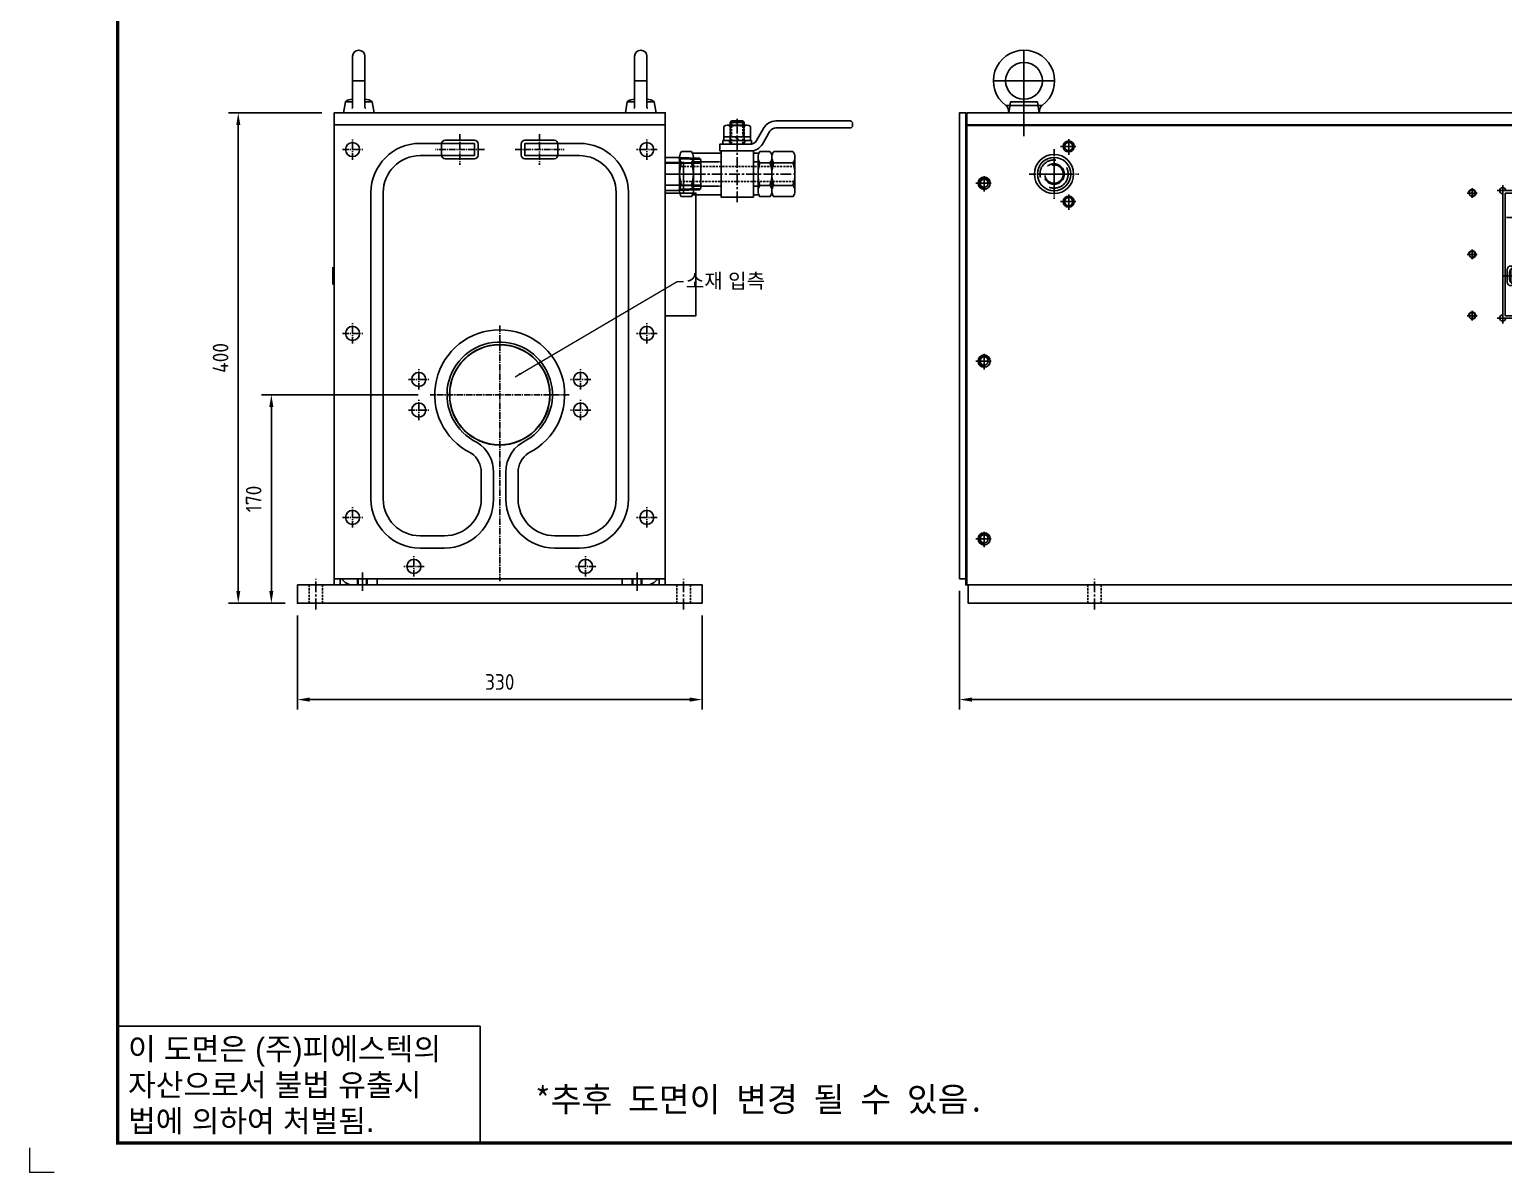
# Model space of a CAD drawing. Header units: millimetres. Extents: x 4969 to 37601, y -771 to 6478.
# Drawn here: x 31200 to 32402, y -771 to 162 of the extents above; entities that cross this region are included whole.
import ezdxf
from ezdxf.enums import TextEntityAlignment as Align

# ---------------------------------------------------------------- set-up
doc = ezdxf.new("R2010")
doc.units = ezdxf.units.MM
doc.header["$LTSCALE"] = 7
doc.header["$MEASUREMENT"] = 0
for name, pattern in [('CENTER', [2, 1.25, -0.25, 0.25, -0.25]), ('CENTER1', [13, 10, -1, 1, -1]), ('CENTER2', [1.125, 0.75, -0.125, 0.125, -0.125]), ('DASHED', [0.2067, 0.1654, -0.0413]), ('HIDDEN', [0.375, 0.25, -0.125]), ('HIDDEN2', [4.7625, 3.175, -1.5875]), ('PHANTOM', [63.5, 31.75, -6.35, 6.35, -6.35, 6.35, -6.35])]:
    doc.linetypes.add(name, pattern=pattern)
doc.layers.get('0').update_dxf_attribs({"linetype": 'CONTINUOUS'})
doc.layers.get('Defpoints').update_dxf_attribs({"linetype": 'CONTINUOUS'})
for name, color, linetype in [('BALL-VALVE-1', 1, 'CENTER'), ('BALL-VALVE-2', 2, 'HIDDEN'), ('BALL-VALVE-3', 3, 'DASHED'), ('BALL-VALVE-4', 4, 'PHANTOM'), ('BALL-VALVE-5', 7, 'CONTINUOUS'), ('BALL-VALVE-8', 8, 'CONTINUOUS'), ('CENTER', 1, 'CENTER1'), ('FORMAT-1', 7, 'CONTINUOUS'), ('THIN', 3, 'CONTINUOUS')]:
    doc.layers.add(name, color=color, linetype=linetype)
doc.layers.add('REMOTE_CONTROLBOX$0$기호(ISO)', color=5, linetype='CONTINUOUS', lineweight=5)
doc.styles.add('h1', font='')
doc.styles.add('HAN', font='')
doc.styles.add('REMOTE_CONTROLBOX$0$치수 텍스트_PSTEK_POSCO', font='isocp.shx')
doc.styles.get("Standard").update_dxf_attribs({"font": 'ISOCP'})
doc.styles.get('h1').set_extended_font_data('New Gulim')
doc.styles.get('HAN').set_extended_font_data('GulimChe')
doc.dimstyles.new('PS-4', dxfattribs={"dimscale": 4, "dimtxt": 3.2, "dimasz": 2.5, "dimexe": 2, "dimexo": 2.5, "dimgap": 2, "dimtad": 1, "dimtoh": 1, "dimrnd": 0.05, "dimzin": 12, "dimdsep": 46, "dimtxsty": 'Standard', "dimcen": 0, "dimclrt": 2, "dimazin": 3, "dimtfac": 1, "dimtofl": 0, "dimtmove": 0, "dimatfit": 3, "dimfxl": 0, "dimtolj": 1, "dimtzin": 0, "dimarcsym": 0})
doc.dimstyles.new('REMOTE_CONTROLBOX$0$치수_PSTEK_POSCO$7', dxfattribs={"dimscale": 2, "dimtxt": 6, "dimasz": 2.5, "dimexe": 2, "dimexo": 2.5, "dimgap": 1, "dimtad": 1, "dimrnd": 1e-08, "dimdsep": 46, "dimtxsty": 'REMOTE_CONTROLBOX$0$치수 텍스트_PSTEK_POSCO', "dimcen": 0.09, "dimdle": 10, "dimclrd": 7, "dimclre": 7, "dimclrt": 2, "dimadec": 1, "dimazin": 2, "dimtfac": 1, "dimtmove": 0, "dimatfit": 3, "dimfxl": 0, "dimtolj": 1, "dimlwd": -1, "dimlwe": -1, "dimarcsym": 0})

# ---------------------------------------------------------------- blocks, each defined once
blk = doc.blocks.new('t2')
for p, q in [((0, 23.82), (73.88, 23.82)), ((0, 23.82), (0, 0)), ((73.88, 23.82), (73.88, 0)), ((0, 0), (73.88, 0))]:
    blk.add_line(p, q)
at = {"color": 1, "style": 'h1'}
for s, p in [('이 도면은 (주)피에스텍의', (2.1, 16.94)), ('자산으로서 불법 유출시', (2.1, 9.61)), ('법에 의하여 처벌됨.', (2.1, 2.28))]:
    blk.add_text(s, height=4.5, dxfattribs=at).set_placement(p)
blk = doc.blocks.new('format-2')
at = {"color": 3, "lineweight": 9}
for p in [(0, 5), (5, 0)]:
    blk.add_line(p, (0, 0), dxfattribs=at)
at = {"layer": 'FORMAT-1', "color": 7, "const_width": 0.7}
blk.add_lwpolyline([(18, 6), (18, 416), (603, 416), (603, 6)], close=True, dxfattribs=at)
blk.add_blockref('t2', (18, 6))
at = {"style": 'HAN'}
for tag, height, p in [('MODEL-NAME', 3, (574.6, 32.53)), ('SCALE', 2.7, (509.31, 27.29)), ('PART-NAME', 3, (574.6, 27.29)), ('DRA-BY', 3, (449.22, 20.44)), ('CH-BY', 3, (465.71, 20.44)), ('APP-BY', 3, (482.2, 20.44)), ('PART-NO', 3, (574.6, 22.01)), ('관련업체명', 3, (524.09, 10.29)), ('DRA-DATE', 2.5, (449.22, 8.48)), ('CH-DATE', 2.5, (465.71, 8.48)), ('APP-DATE', 2.5, (482.2, 8.48))]:
    blk.add_attdef(tag, text='', height=height, dxfattribs=at).set_placement(p, align=Align.MIDDLE_CENTER)
blk = doc.blocks.new('A$C406E7843')
at = {"layer": 'BALL-VALVE-1'}
for p, q in [((-55.7, 90.9), (-55.7, 158.8)), ((-104.4, 113.8), (-7.3, 113.8))]:
    blk.add_line(p, q, dxfattribs=at)
at = {"layer": 'BALL-VALVE-2'}
for p, q in [((-61.4, 153.6), (-61.4, 138.3)), ((-60.3, 138.3), (-60.3, 153.6)), ((-51.2, 138.3), (-51.2, 153.6)), ((-50.1, 138.3), (-50.1, 153.6)), ((-62, 141.3), (-62, 138.3)), ((-61.5, 144.1), (-61.5, 141.3)), ((-50, 144.1), (-50, 141.3)), ((-49.5, 141.3), (-49.5, 138.3)), ((-102.1, 120), (-9.4, 120)), ((-102.8, 107.7), (-8.7, 107.7))]:
    blk.add_line(p, q, dxfattribs=at)
at = {"layer": 'BALL-VALVE-3'}
for p, q in [((-91.5, 123.7), (-68.9, 123.7)), ((-42.6, 123.7), (-38.8, 123.7)), ((-91.5, 104), (-68.9, 104)), ((-42.6, 104), (-38.8, 104))]:
    blk.add_line(p, q, dxfattribs=at)
at = {"layer": 'BALL-VALVE-4'}
for p, q in [((-92.2, 130.8), (-68.9, 130.8)), ((-42.6, 130.8), (-38.1, 130.8)), ((-92.2, 96.9), (-68.9, 96.9)), ((-42.6, 96.9), (-38.1, 96.9))]:
    blk.add_line(p, q, dxfattribs=at)
at = {"layer": 'BALL-VALVE-5'}
for p, q in [((-61.4, 156), (-60.3, 157.1)), ((-60.3, 157.1), (-51.2, 157.1)), ((-51.2, 157.1), (-50.1, 156)), ((-66.6, 152.6), (-66.6, 144.1)), ((-47.6, 153.6), (-63.9, 153.6)), ((-61.4, 153.6), (-61.4, 156)), ((-61.4, 156), (-50.1, 156)), ((-61.2, 152.6), (-61.2, 144.1)), ((-50.3, 152.6), (-50.3, 144.1)), ((-50.1, 156), (-50.1, 153.6)), ((-44.9, 152.6), (-44.9, 144.1)), ((-93.1, 132.3), (-101.2, 132.3)), ((-67.5, 141.3), (-44, 141.3)), ((-67.5, 138.3), (-67.5, 141.3)), ((-44, 138.3), (-67.5, 138.3)), ((-66.6, 144.1), (-44.9, 144.1)), ((-66.6, 141.3), (-66.6, 144.1)), ((-44.9, 144.1), (-66.6, 144.1)), ((-44.9, 141.3), (-66.6, 141.3)), ((-57.6, 144.1), (-54.8, 141.3)), ((-56.7, 144.1), (-53.9, 141.3)), ((-44.9, 144.1), (-44.9, 141.3)), ((-44, 141.3), (-44, 138.3)), ((-29.1, 132.3), (-37.2, 132.3)), ((-25.9, 132.3), (-10.3, 132.3)), ((-102.8, 127.7), (-102.8, 100)), ((-93.1, 123.1), (-101.2, 123.1)), ((-91.5, 127.7), (-91.5, 100)), ((-38.8, 127.7), (-38.8, 100)), ((-29.1, 123.1), (-37.2, 123.1)), ((-27.5, 127.7), (-27.5, 100)), ((-27.5, 127.7), (-27.5, 100)), ((-25.9, 123.1), (-10.3, 123.1)), ((-8.7, 127.7), (-8.7, 100)), ((-93.1, 104.6), (-101.2, 104.6)), ((-29.1, 104.6), (-37.2, 104.6)), ((-25.9, 104.6), (-10.3, 104.6)), ((-93.1, 95.4), (-101.2, 95.4)), ((-29.1, 95.4), (-37.2, 95.4)), ((-25.9, 95.4), (-10.3, 95.4))]:
    blk.add_line(p, q, dxfattribs=at)
blk.add_lwpolyline([(38.4, 155.2, 0.414214), (36.5, 157.1), (-24.2, 157.1, 0.267949), (-34, 151.5), (-40, 141.1, -0.267949), (-44.9, 138.3), (-69.9, 138.3), (-69.9, 132.7), (-44.9, 132.7, 0.267949), (-35.1, 138.3), (-29.1, 148.7, -0.267949), (-24.2, 151.5), (36.5, 151.5, 0.414214), (38.4, 153.4)], format="xyb", close=True, dxfattribs=at)
blk.add_lwpolyline([(-42.6, 132.7), (-68.9, 132.7), (-68.9, 95), (-42.6, 95)], close=True, dxfattribs=at)
for centre, radius, start, end in [((-63.9, 149.3), 4.29, 50.7121, 129.2879), ((-55.5, 136.6), 16.9, 90.7393, 109.4855), ((-56, 136.6), 16.9, 70.5145, 89.2607), ((-47.6, 149.3), 4.29, 50.7121, 129.2879), ((-95.4, 127.7), 7.4, 141.4251, 218.5749), ((-98.9, 127.7), 7.4, 321.4251, 38.5749), ((-31.4, 127.7), 7.4, 141.4251, 218.5749), ((-34.9, 127.7), 7.4, 321.4251, 38.5749), ((-20.1, 127.7), 7.4, 141.4251, 218.5749), ((-16.1, 127.7), 7.4, 321.4251, 38.5749), ((-75.6, 113.8), 27.2, 160.1638, 199.8362), ((-118.7, 113.8), 27.2, 340.1638, 19.8362), ((-11.6, 113.8), 27.2, 160.1638, 199.8362), ((-54.7, 113.8), 27.2, 340.1638, 19.8362), ((-0.3, 113.8), 27.2, 160.1638, 199.8362), ((-35.9, 113.8), 27.2, 340.1638, 19.8362), ((-95.4, 100), 7.4, 141.4251, 218.5749), ((-98.9, 100), 7.4, 321.4251, 38.5749), ((-31.4, 100), 7.4, 141.4251, 218.5749), ((-34.9, 100), 7.4, 321.4251, 38.5749), ((-20.1, 100), 7.4, 141.4251, 218.5749), ((-16.1, 100), 7.4, 321.4251, 38.5749)]:
    blk.add_arc(centre, radius, start, end, dxfattribs=at)
at = {"layer": 'BALL-VALVE-8'}
for p, q in [((-60.3, 157.1), (-60.3, 153.6)), ((-51.2, 157.1), (-51.2, 153.6))]:
    blk.add_line(p, q, dxfattribs=at)
blk = doc.blocks.new('A$C60CA7C84')
for p, q in [((-27.8006, 12.96015), (-29, 11.76065)), ((-11, 13.48515), (-27.8006, 12.96015)), ((-11.6833, 12.30185), (-11.6833, 13.46385)), ((-11, 13.48515), (0, 13.48515)), ((0, -13.48515), (0, 13.48515)), ((-29, 11.76065), (-29, -11.76065)), ((0, 8.99995), (-29, 8.99995)), ((0, -9.00005), (-29, -9.00005)), ((-29, -11.76065), (-27.8006, -12.96015)), ((-27.8006, -12.96015), (-11, -13.48515)), ((-11.6833, -12.30185), (-11.6833, -13.46385)), ((-11, -13.48515), (0, -13.48515))]:
    blk.add_line(p, q)
at = {"layer": 'CENTER'}
blk.add_line((0, -0.00005), (-29, -0.00005), dxfattribs=at)
at = {"layer": 'THIN'}
for p, q in [((-29, 11.76065), (-11.6833, 12.30185)), ((-11.6833, 12.30185), (-11, 13.48515)), ((-29, -11.76065), (-11.6833, -12.30185)), ((-11.6833, -12.30185), (-11, -13.48515))]:
    blk.add_line(p, q, dxfattribs=at)
blk = doc.blocks.new('*D342')
at = {"color": 0, "lineweight": -2}
for p, q in [((31418.1, -316.3), (31418.1, -392.9)), ((31748.1, -316.3), (31748.1, -392.9)), ((31738.1, -384.9), (31428.1, -384.9))]:
    blk.add_line(p, q, dxfattribs=at)
at = {"color": 0}
for points in [[(31428.1, -383.2), (31428.1, -386.6), (31418.1, -384.9)], [(31738.1, -383.2), (31738.1, -386.6), (31748.1, -384.9)]]:
    blk.add_solid(points, dxfattribs=at)
at = {"layer": 'Defpoints', "color": 0}
for p in [(31418.1, -306.3), (31748.1, -306.3), (31418.1, -384.9)]:
    blk.add_point(p, dxfattribs=at)
at = {"color": 2, "insert": (31583.1, -370.5), "char_height": 12.8, "attachment_point": 5}
blk.add_mtext('\\A1;330', dxfattribs=at)
blk = doc.blocks.new('*D343')
at = {"color": 0, "lineweight": -2}
for p, q in [((31438.1, 93.7), (31361.8, 93.7)), ((31369.8, -296.3), (31369.8, 83.7)), ((31408.1, -306.3), (31361.8, -306.3))]:
    blk.add_line(p, q, dxfattribs=at)
at = {"color": 0}
for points in [[(31368.2, 83.7), (31371.5, 83.7), (31369.8, 93.7)], [(31368.2, -296.3), (31371.5, -296.3), (31369.8, -306.3)]]:
    blk.add_solid(points, dxfattribs=at)
at = {"layer": 'Defpoints', "color": 0}
for p in [(31369.8, 93.7), (31448.1, 93.7), (31418.1, -306.3)]:
    blk.add_point(p, dxfattribs=at)
at = {"color": 2, "insert": (31355.4, -106.3), "char_height": 12.8, "attachment_point": 5, "rotation": 90}
blk.add_mtext('\\A1;400', dxfattribs=at)
blk = doc.blocks.new('*D344')
at = {"color": 0, "lineweight": -2}
for p, q in [((31958.2, -296.3), (31958.2, -392.9)), ((32958.2, -296.3), (32958.2, -392.9)), ((31968.2, -384.9), (32948.2, -384.9))]:
    blk.add_line(p, q, dxfattribs=at)
at = {"color": 0}
for points in [[(31968.2, -383.2), (31968.2, -386.6), (31958.2, -384.9)], [(32948.2, -383.2), (32948.2, -386.6), (32958.2, -384.9)]]:
    blk.add_solid(points, dxfattribs=at)
at = {"layer": 'Defpoints', "color": 0}
for p in [(31958.2, -286.3), (32958.2, -286.3), (32958.2, -384.9)]:
    blk.add_point(p, dxfattribs=at)
at = {"color": 2, "insert": (32458.2, -370.5), "char_height": 12.8, "attachment_point": 5}
blk.add_mtext('\\A1;1000', dxfattribs=at)
blk = doc.blocks.new('*D326')
at = {"color": 0, "lineweight": -2}
for p, q in [((31516.5, -136.3), (31388.8, -136.3)), ((31396.8, -296.3), (31396.8, -146.3)), ((31408.1, -306.3), (31388.8, -306.3))]:
    blk.add_line(p, q, dxfattribs=at)
at = {"color": 0}
for points in [[(31395.1, -146.3), (31398.5, -146.3), (31396.8, -136.3)], [(31395.1, -296.3), (31398.5, -296.3), (31396.8, -306.3)]]:
    blk.add_solid(points, dxfattribs=at)
at = {"layer": 'Defpoints', "color": 0}
for p in [(31396.8, -136.3), (31526.5, -136.3), (31418.1, -306.3)]:
    blk.add_point(p, dxfattribs=at)
at = {"color": 2, "insert": (31382.4, -221.3), "char_height": 12.8, "attachment_point": 5, "rotation": 90}
blk.add_mtext('\\A1;170', dxfattribs=at)
blk = doc.blocks.new('A$C51A44828')
at = {"color": 1, "linetype": 'CENTER'}
for p, q in [((-25, 350.2), (-25, 363.8)), ((25, 350.2), (25, 363.8)), ((-31.8, 357), (-18.2, 357)), ((18.2, 357), (31.8, 357)), ((-486.8, 327.5), (-473.2, 327.5)), ((-480, 320.7), (-480, 334.3)), ((486.8, 327.5), (473.2, 327.5)), ((480, 320.7), (480, 334.3)), ((-486.8, 182.5), (-473.2, 182.5)), ((-480, 175.7), (-480, 189.3)), ((486.8, 182.5), (473.2, 182.5)), ((480, 175.7), (480, 189.3)), ((-486.8, 37.5), (-473.2, 37.5)), ((-480, 30.7), (-480, 44.3)), ((486.8, 37.5), (473.2, 37.5)), ((480, 30.7), (480, 44.3)), ((-25, 11.2), (-25, 24.8)), ((25, 11.2), (25, 24.8)), ((-31.8, 18), (-18.2, 18)), ((18.2, 18), (31.8, 18))]:
    blk.add_line(p, q, dxfattribs=at)
at = {"color": 1}
for p, q in [((-57, 317), (-57, 326)), ((57, 317), (57, 326)), ((-52.5, 321.5), (-61.5, 321.5)), ((52.5, 321.5), (61.5, 321.5)), ((-52.5, 217.5), (-61.5, 217.5)), ((-57, 222), (-57, 213)), ((52.5, 217.5), (61.5, 217.5)), ((57, 222), (57, 213))]:
    blk.add_line(p, q, dxfattribs=at)
at = {"color": 6}
blk.add_lwpolyline([(-494, 374.5), (494, 374.5), (494, 0), (-494, 0)], close=True, dxfattribs=at)
for points in [[(-57, 220), (-57, 319)], [(-54.5, 321.5), (54.5, 321.5)], [(57, 319), (57, 220)], [(54.5, 217.5), (-54.5, 217.5)]]:
    blk.add_lwpolyline(points, dxfattribs=at)
for centre in [(-25, 357), (25, 357), (-480, 327.5), (480, 327.5), (-480, 182.5), (480, 182.5), (-480, 37.5), (480, 37.5), (-25, 18), (25, 18)]:
    blk.add_circle(centre, 5, dxfattribs=at)
for centre in [(-25, 334.5), (25, 334.5), (-82, 319.5), (82, 319.5), (-82, 269.5), (82, 269.5), (-82, 219.5), (82, 219.5)]:
    blk.add_circle(centre, 2.46)
for centre, start, end in [((-57, 321.5), 0, 270), ((57, 321.5), 270, 180), ((-57, 217.5), 90, 0), ((57, 217.5), 180, 90)]:
    blk.add_arc(centre, 2.5, start, end, dxfattribs=at)
at = {"layer": 'CENTER'}
for p, q in [((-25, 338.5), (-25, 330.5)), ((25, 338.5), (25, 330.5)), ((-29, 334.5), (-21, 334.5)), ((21, 334.5), (29, 334.5)), ((-86, 319.5), (-78, 319.5)), ((-82, 323.5), (-82, 315.5)), ((86, 319.5), (78, 319.5)), ((82, 323.5), (82, 315.5)), ((-86, 269.5), (-78, 269.5)), ((-82, 273.5), (-82, 265.5)), ((86, 269.5), (78, 269.5)), ((82, 273.5), (82, 265.5)), ((-86, 219.5), (-78, 219.5)), ((-82, 223.5), (-82, 215.5)), ((86, 219.5), (78, 219.5)), ((82, 223.5), (82, 215.5))]:
    blk.add_line(p, q, dxfattribs=at)
at = {"layer": 'THIN'}
for centre, start, end in [((-25, 334.5), 255, 165), ((25, 334.5), 255, 165), ((-82, 319.5), 255, 165), ((82, 319.5), 15, 285), ((-82, 269.5), 255, 165), ((82, 269.5), 15, 285), ((-82, 219.5), 255, 165), ((82, 219.5), 15, 285)]:
    blk.add_arc(centre, 3, start, end, dxfattribs=at)
blk = doc.blocks.new('A$C52045F05')
at = {"linetype": 'HIDDEN'}
h = blk.add_hatch(dxfattribs=at)
h.set_pattern_fill('ANSI31', color=2, scale=0.09)
h.set_pattern_definition([(45, (-645.3206, 535.42103), (-0.20205576, 0.20205576), [])])
h.paths.add_polyline_path([(-53, -27.1), (-31.5, -27.1), (-31.5, -30.1), (-53, -30.1)])
at = {"color": 2, "linetype": 'HIDDEN'}
for p, q in [((-51.3, 56.9), (-42.3, 62.1)), ((-33.3, 56.9), (-42.3, 62.1)), ((-51.3, -27.1), (-51.3, 56.9)), ((-33.3, 56.9), (-51.3, 56.9)), ((-33.3, 56.9), (-33.3, -27.1)), ((-13.8, 59.9), (-19.8, 59.9)), ((-14.3, 57.9), (-19.2, 57.9)), ((-53.3, -30.1), (-53.3, -27.1)), ((-53.3, -27.1), (-31.3, -27.1)), ((-31.3, -27.1), (-31.3, -30.1))]:
    blk.add_line(p, q, dxfattribs=at)
at = {"color": 1, "linetype": 'CENTER2'}
for p, q in [((-42.3, 64), (-42.3, -34.9)), ((-53.4, 49.9), (-31.1, 49.9))]:
    blk.add_line(p, q, dxfattribs=at)
at = {"linetype": 'CENTER2'}
for p, q in [((-51.3, -8.6), (-51.3, 13.4)), ((-33.3, -8.6), (-33.3, 13.4)), ((-22.3, 2.4), (-62.3, 2.4))]:
    blk.add_line(p, q, dxfattribs=at)
at = {"color": 1}
blk.add_lwpolyline([(-60.8, 69.9), (-10.8, 69.9), (-10.8, -30.1), (-60.8, -30.1)], close=True, dxfattribs=at)
at = {"color": 2, "linetype": 'HIDDEN'}
for points in [[(-19.2, 58.9), (-19.8, 59.9), (-19.8, 69.9)], [(-13.8, 69.9), (-14.3, 69.3), (-19.2, 69.3), (-19.8, 69.9)], [(-14.3, 69.3), (-14.3, 57.9), (-16.8, 56.5), (-19.2, 57.9), (-19.2, 69.3)], [(-13.8, 69.9), (-13.8, 59.9), (-14.3, 58.9)], [(-53, -30.1), (-53, -27.1), (-31.5, -27.1), (-31.5, -30.1)]]:
    blk.add_lwpolyline(points, dxfattribs=at)
at = {"color": 1}
for points in [[(-56.3, 10.4), (-46.3, 10.4, -0.414214), (-43.3, 7.4), (-43.3, -2.6, -0.414214), (-46.3, -5.6), (-56.3, -5.6, -0.414214), (-59.3, -2.6), (-59.3, 7.4, -0.414214)], [(-54.3, 8.4), (-48.3, 8.4, -0.414214), (-45.3, 5.4), (-45.3, -0.6, -0.414214), (-48.3, -3.6), (-54.3, -3.6, -0.414214), (-57.3, -0.6), (-57.3, 5.4, -0.414214)], [(-28.3, 10.4), (-38.3, 10.4, 0.414214), (-41.3, 7.4), (-41.3, -2.6, 0.414214), (-38.3, -5.6), (-28.3, -5.6, 0.414214), (-25.3, -2.6), (-25.3, 7.4, 0.414214)], [(-30.3, 8.4), (-36.3, 8.4, 0.414214), (-39.3, 5.4), (-39.3, -0.6, 0.414214), (-36.3, -3.6), (-30.3, -3.6, 0.414214), (-27.3, -0.6), (-27.3, 5.4, 0.414214)]]:
    blk.add_lwpolyline(points, format="xyb", close=True, dxfattribs=at)
for radius in [9, 7]:
    blk.add_circle((-42.3, 49.9), radius, dxfattribs=at)
for centre, radius in [((-24.8, 54.9), 4.19), ((-24.8, 19.9), 4.19), ((-17.8, 11.9), 2.46), ((-24.8, -15.1), 4.19), ((-17.8, -23.1), 2.46)]:
    blk.add_circle(centre, radius)
at = {"layer": 'CENTER'}
for p, q in [((-16.8, 72.9), (-16.8, 53.5)), ((-24.8, 63), (-24.8, 46.8)), ((-32.8, 54.9), (-16.7, 54.9)), ((-24.8, 28), (-24.8, 11.8)), ((-32.8, 19.9), (-16.7, 19.9)), ((-17.8, 16.5), (-17.8, 7.3)), ((-22.3, 11.9), (-13.2, 11.9)), ((-24.8, -7), (-24.8, -23.2)), ((-32.8, -15.1), (-16.7, -15.1)), ((-22.3, -23.1), (-13.2, -23.1)), ((-17.8, -18.5), (-17.8, -27.7))]:
    blk.add_line(p, q, dxfattribs=at)
at = {"layer": 'THIN'}
for centre, radius in [((-24.8, 54.9), 5), ((-24.8, 19.9), 5), ((-17.8, 11.9), 3), ((-24.8, -15.1), 5), ((-17.8, -23.1), 3)]:
    blk.add_arc(centre, radius, 255, 165, dxfattribs=at)
blk = doc.blocks.new('A$C499A4E3C')
at = {"color": 1}
for p, q in [((-29.2, 37), (-17.3, 37)), ((-29.2, 15), (-17.3, 15))]:
    blk.add_line(p, q, dxfattribs=at)
for radius in [12.5, 7]:
    blk.add_circle((-23.2, 26), radius, dxfattribs=at)
at = {"color": 2, "linetype": 'HIDDEN'}
blk.add_circle((-23.2, 26), 8.5, dxfattribs=at)
blk.add_circle((-23.2, 26), 7.61)
at = {"layer": 'CENTER'}
for p, q in [((-23.2, 43.5), (-23.2, 8.5)), ((-40.7, 26), (-5.8, 26))]:
    blk.add_line(p, q, dxfattribs=at)
at = {"layer": 'THIN'}
blk.add_arc((-23.2, 26), 8.33, 255, 165, dxfattribs=at)
blk = doc.blocks.new('A$C6FE2541F')
for name, p in [('A$C52045F05', (-22.1, -9.2)), ('A$C499A4E3C', (-41.1, 14.7))]:
    blk.add_blockref(name, p)
blk = doc.blocks.new('A$C49F24945')
at = {"color": 1, "linetype": 'CENTER2'}
for p, q in [((-398, 337.2), (-398, 296.8)), ((448, 337.2), (448, 296.8)), ((-418.2, 317), (-377.8, 317)), ((468.2, 317), (427.8, 317))]:
    blk.add_line(p, q, dxfattribs=at)
at = {"color": 1, "linetype": 'CENTER'}
for p, q in [((-392.8, 339.5), (-379.2, 339.5)), ((-386, 332.7), (-386, 346.3)), ((442.8, 339.5), (429.2, 339.5)), ((436, 332.7), (436, 346.3)), ((-386, 287.7), (-386, 301.3)), ((436, 287.7), (436, 301.3)), ((-392.8, 294.5), (-379.2, 294.5)), ((442.8, 294.5), (429.2, 294.5))]:
    blk.add_line(p, q, dxfattribs=at)
at = {"color": 2}
blk.add_line((2.5, 241), (2.5, 227), dxfattribs=at)
at = {"color": 1}
blk.add_line((47.5, 241), (47.5, 227), dxfattribs=at)
blk.add_line((47.5, 241), (47.5, 227), dxfattribs=at)
at = {"color": 2}
for points in [[(-22.5, 227), (-14.5, 227, 0.414214), (-11.5, 230), (-11.5, 238, 0.414214), (-14.5, 241), (-22.5, 241, 0.414214), (-25.5, 238), (-25.5, 230, 0.414214)], [(-8.5, 227), (-0.5, 227, 0.414214), (2.5, 230), (2.5, 238, 0.414214), (-0.5, 241), (-8.5, 241, 0.414214), (-11.5, 238), (-11.5, 230, 0.414214)], [(-8.5, 229), (-0.5, 229, 0.414214), (0.5, 230), (0.5, 238, 0.414214), (-0.5, 239), (-8.5, 239, 0.414214), (-9.5, 238), (-9.5, 230, 0.414214)]]:
    blk.add_lwpolyline(points, format="xyb", close=True, dxfattribs=at)
at = {"color": 2, "linetype": 'HIDDEN', "ltscale": 0.5}
for points in [[(58.5, 227), (50.5, 227, -0.414214), (47.5, 230), (47.5, 238, -0.414214), (50.5, 241), (58.5, 241, -0.414214), (61.5, 238), (61.5, 230, -0.414214)], [(72.5, 227), (64.5, 227, -0.414214), (61.5, 230), (61.5, 238, -0.414214), (64.5, 241), (72.5, 241, -0.414214), (75.5, 238), (75.5, 230, -0.414214)], [(58.5, 229), (50.5, 229, -0.414214), (49.5, 230), (49.5, 238, -0.414214), (50.5, 239), (58.5, 239, -0.414214), (59.5, 238), (59.5, 230, -0.414214)], [(72.5, 229), (64.5, 229, -0.414214), (63.5, 230), (63.5, 238, -0.414214), (64.5, 239), (72.5, 239, -0.414214), (73.5, 238), (73.5, 230, -0.414214)]]:
    blk.add_lwpolyline(points, format="xyb", close=True, dxfattribs=at)
at = {"color": 6}
for centre, radius in [((-386, 339.5), 4.5), ((436, 339.5), 4.5), ((-398, 317), 16), ((448, 317), 16), ((-386, 294.5), 4.5), ((436, 294.5), 4.5)]:
    blk.add_circle(centre, radius, dxfattribs=at)
for name, p in [('A$C51A44828', (25, -18)), ('A$C6FE2541F', (52.9, 240.8))]:
    blk.add_blockref(name, p)
at = {"xscale": -1}
blk.add_blockref('A$C6FE2541F', (-2.9, 240.8), dxfattribs=at)
blk = doc.blocks.new('A$C16B00ACE')
at = {"color": 1, "linetype": 'CENTER2'}
for p, q in [((-120, 191.7), (-120, 208.3)), ((-32.5, 212.5), (-32.5, 187.5)), ((32.5, 212.5), (32.5, 187.5)), ((120, 191.7), (120, 208.3)), ((-128.3, 200), (-111.7, 200)), ((-12.5, 200), (-52.5, 200)), ((12.5, 200), (52.5, 200)), ((128.3, 200), (111.7, 200)), ((-128.3, 50), (-111.7, 50)), ((-120, 41.7), (-120, 58.3)), ((0, 56.6), (0, -152.1)), ((128.3, 50), (111.7, 50)), ((120, 41.7), (120, 58.3)), ((-74.3, 12.5), (-57.7, 12.5)), ((-66, 4.2), (-66, 20.8)), ((74.3, 12.5), (57.7, 12.5)), ((66, 4.2), (66, 20.8)), ((56.6, 0), (-56.6, 0)), ((-66, -20.8), (-66, -4.2)), ((66, -20.8), (66, -4.2)), ((-74.3, -12.5), (-57.7, -12.5)), ((74.3, -12.5), (57.7, -12.5)), ((-120, -108.3), (-120, -91.7)), ((-120, -108.3), (-120, -91.7)), ((120, -108.3), (120, -91.7)), ((120, -108.3), (120, -91.7)), ((-128.3, -100), (-111.7, -100)), ((-128.3, -100), (-111.7, -100)), ((128.3, -100), (111.7, -100)), ((128.3, -100), (111.7, -100)), ((-70, -148.3), (-70, -131.7)), ((70, -148.3), (70, -131.7)), ((-61.7, -140), (-78.3, -140)), ((78.3, -140), (61.7, -140))]:
    blk.add_line(p, q, dxfattribs=at)
for p, q in [((-20.5, 205), (-65, 205)), ((-20.5, 195), (-20.5, 205)), ((65, 205), (20.5, 205)), ((20.5, 205), (20.5, 195)), ((-65, 195), (-20.5, 195)), ((20.5, 195), (65, 195)), ((-105, 165), (-105, -85)), ((-95, -85), (-95, 165)), ((95, 165), (95, -85)), ((105, -85), (105, 165)), ((-15, -63.3), (-15, -85)), ((-5, -85), (-5, -63.3)), ((5, -63.3), (5, -85)), ((15, -85), (15, -63.3)), ((-45, -115), (-65, -115)), ((65, -115), (45, -115)), ((-65, -125), (-45, -125)), ((45, -125), (65, -125))]:
    blk.add_line(p, q)
at = {"color": 6}
blk.add_lwpolyline([(135, 230), (-135, 230), (-135, -150), (135, -150)], close=True, dxfattribs=at)
for points in [[(-20.5, 207.5), (-44.5, 207.5, 0.414214), (-47.5, 204.5), (-47.5, 195.5, 0.414214), (-44.5, 192.5), (-20.5, 192.5, 0.414214), (-17.5, 195.5), (-17.5, 204.5, 0.414214)], [(20.5, 207.5), (44.5, 207.5, -0.414214), (47.5, 204.5), (47.5, 195.5, -0.414214), (44.5, 192.5), (20.5, 192.5, -0.414214), (17.5, 195.5), (17.5, 204.5, -0.414214)]]:
    blk.add_lwpolyline(points, format="xyb", close=True, dxfattribs=at)
for centre, radius in [((-120, 200), 5.75), ((120, 200), 5.75), ((-120, 50), 5.75), ((120, 50), 5.75), ((0, 0), 40.8), ((-66, 12.5), 5.75), ((66, 12.5), 5.75), ((-66, -12.5), 5.75), ((66, -12.5), 5.75), ((-120, -100), 5.75), ((120, -100), 5.75), ((-70, -140), 5.75), ((70, -140), 5.75)]:
    blk.add_circle(centre, radius, dxfattribs=at)
for centre, radius, start, end in [((-65, 165), 40, 90, 180), ((65, 165), 40, 0, 90), ((-65, 165), 30, 90, 180), ((65, 165), 30, 0, 90), ((0, 0), 53, 296.1187, 243.8813), ((0, 0), 43, 301.1454, 244.6705), ((-34, -63.3), 19, 0, 55.8434), ((-34, -63.3), 29, 0, 57.4486), ((34, -63.3), 29, 113.9234, 180), ((34, -63.3), 19, 124.1566, 180), ((-65, -85), 40, 180, 270), ((-65, -85), 30, 180, 270), ((-45, -85), 40, 270, 0), ((-45, -85), 30, 270, 0), ((45, -85), 40, 180, 270), ((45, -85), 30, 180, 270), ((65, -85), 40, 270, 0), ((65, -85), 30, 270, 0)]:
    blk.add_arc(centre, radius, start, end)

msp = doc.modelspace()

# ---------------------------------------------------------------- linework, layer by layer
for p, q in [((32021.61, 102.659, -0.01), (31999.79, 102.659, -0.01)), ((31448.068, -286.341, -0.01), (31448.068, -291.341, -0.01)), ((31453.068, -291.341, -0.01), (31453.068, -286.341, -0.01)), ((31713.068, -286.341, -0.01), (31713.068, -291.341, -0.01)), ((31718.068, -291.341, -0.01), (31718.068, -286.341, -0.01)), ((31448.068, -291.341, -0.01), (31453.068, -291.341, -0.01)), ((31713.068, -291.341, -0.01), (31718.068, -291.341, -0.01))]:
    msp.add_line(p, q)
at = {"color": 1}
msp.add_line((31447.068, -32.341, -0.01), (31447.068, -46.341, -0.01), dxfattribs=at)
at = {"color": 1, "linetype": 'CENTER'}
for p, q in [((31433.068, -311.341, -0.01), (31433.068, -286.341, -0.01)), ((31733.068, -311.341, -0.01), (31733.068, -286.341, -0.01)), ((32068.2, -311.341, -0.01), (32068.2, -286.341, -0.01))]:
    msp.add_line(p, q, dxfattribs=at)
at = {"color": 2, "linetype": 'HIDDEN2'}
for p, q in [((31467.068, -286.341, -0.01), (31467.068, -291.341, -0.01)), ((31467.745, -286.341, -0.01), (31467.745, -291.341, -0.01)), ((31474.392, -286.341, -0.01), (31474.392, -291.341, -0.01)), ((31475.068, -286.341, -0.01), (31475.068, -291.341, -0.01)), ((31691.068, -286.341, -0.01), (31691.068, -291.341, -0.01)), ((31691.745, -286.341, -0.01), (31691.745, -291.341, -0.01)), ((31698.392, -286.341, -0.01), (31698.392, -291.341, -0.01)), ((31699.068, -286.341, -0.01), (31699.068, -291.341, -0.01))]:
    msp.add_line(p, q, dxfattribs=at)
at = {"color": 2, "linetype": 'HIDDEN'}
for p, q in [((31427.568, -306.341, -0.01), (31427.568, -291.341, -0.01)), ((31438.568, -306.341, -0.01), (31438.568, -291.341, -0.01)), ((31727.568, -306.341, -0.01), (31727.568, -291.341, -0.01)), ((31738.568, -306.341, -0.01), (31738.568, -291.341, -0.01)), ((32062.7, -306.341, -0.01), (32062.7, -291.341, -0.01)), ((32073.7, -306.341, -0.01), (32073.7, -291.341, -0.01))]:
    msp.add_line(p, q, dxfattribs=at)
at = {"elevation": -0.01}
for points in [[(31473.768, 97.459, -0.5), (31473.068, 98.159), (31473.068, 139.659, 1), (31463.068, 139.659), (31463.068, 98.159, -0.5), (31462.368, 97.459)], [(31692.368, 97.459, 0.5), (31693.068, 98.159), (31693.068, 139.659, -1), (31703.068, 139.659), (31703.068, 98.159, 0.5), (31703.768, 97.459)], [(31463.068, 104.659, 0.18331806), (31457.158, 102.659)], [(31478.978, 102.659, 0.18331806), (31473.068, 104.659)], [(31687.158, 102.659, -0.18331806), (31693.068, 104.659)], [(31703.068, 104.659, -0.18331806), (31708.978, 102.659)], [(32023.2, 93.659, -0.23713087), (32025.619, 99.599), (31995.781, 99.599, -0.23713087), (31998.2, 93.659)], [(31454.408, -286.341, 0.26794919), (31463.068, -291.341), (31483.068, -291.341), (31483.068, -286.341), (31463.068, -286.341)], [(31711.728, -286.341, -0.26794919), (31703.068, -291.341), (31683.068, -291.341), (31683.068, -286.341), (31703.068, -286.341)]]:
    msp.add_lwpolyline(points, format="xyb", dxfattribs=at)
for points in [[(31473.068, 102.659), (31478.978, 102.659), (31480.568, 93.659), (31455.568, 93.659), (31457.158, 102.659), (31463.068, 102.659)], [(31693.068, 102.659), (31687.158, 102.659), (31685.568, 93.659), (31710.568, 93.659), (31708.978, 102.659), (31703.068, 102.659)], [(32023.2, 93.659), (32021.61, 102.659), (31999.79, 102.659), (31998.2, 93.659)], [(31448.068, 83.659), (31718.068, 83.659), (31718.068, 93.659), (31448.068, 93.659), (31448.068, 83.659)], [(31964.2, 93.659), (32952.2, 93.659), (32952.2, 83.659), (31964.2, 83.659), (31964.2, 93.659)], [(31448.068, -23.956), (31448.068, -62.305)]]:
    msp.add_lwpolyline(points, dxfattribs=at)
at = {"color": 6, "elevation": -0.01}
msp.add_lwpolyline([(31963.2, -286.341), (31963.2, 93.659), (31958.2, 93.659), (31958.2, -286.341), (31963.2, -286.341)], dxfattribs=at)
at = {"color": 2, "elevation": -0.01}
for points in [[(31718.068, 53.159), (31733.068, 53.159), (31733.068, 28.159), (31718.068, 28.159)], [(31964.2, -291.341), (31963.2, -291.341), (31963.2, -266.341), (31964.2, -266.341)]]:
    msp.add_lwpolyline(points, close=True, dxfattribs=at)
at = {"color": 1, "elevation": -0.01}
msp.add_lwpolyline([(31718.068, 28.159), (31743.068, 28.159), (31743.068, -71.841), (31718.068, -71.841)], close=True, dxfattribs=at)
at = {"color": 4, "elevation": -0.01}
for points in [[(31418.068, -291.341), (31748.068, -291.341), (31748.068, -306.341), (31418.068, -306.341), (31418.068, -291.341)], [(31965.2, -291.341), (32951.2, -291.341), (32951.2, -306.341), (31965.2, -306.341), (31965.2, -291.341)]]:
    msp.add_lwpolyline(points, dxfattribs=at)
for centre, radius in [((32010.7, 119.659, -0.01), 15), ((32047.2, 66.159, -0.01), 3.323), ((32035.2, 43.659, -0.01), 13.6), ((31978.2, 36.159, -0.01), 3.323), ((32047.2, 21.159, -0.01), 3.323), ((31978.2, -108.841, -0.01), 3.323), ((31978.2, -253.841, -0.01), 3.323)]:
    msp.add_circle(centre, radius)
at = {"color": 2, "linetype": 'HIDDEN2'}
for radius in [11.5, 8.331, 7.475]:
    msp.add_circle((32035.2, 43.659, -0.01), radius, dxfattribs=at)
at = {"color": 6}
msp.add_circle((31583.068, -136.341, -0.01), 41, dxfattribs=at)
msp.add_arc((32010.7, 119.659, -0.01), 25, 306.639214, 233.360786)
at = {"layer": 'CENTER'}
for p, q in [((32010.7, 144.659, -0.01), (32010.7, 71.659, -0.01)), ((31463.068, 119.659, -0.01), (31473.068, 119.659, -0.01)), ((31703.068, 119.659, -0.01), (31693.068, 119.659, -0.01)), ((32035.7, 119.659, -0.01), (31985.7, 119.659, -0.01)), ((32041.377, 66.159, -0.01), (32053.023, 66.159, -0.01)), ((32047.2, 71.982, -0.01), (32047.2, 60.335, -0.01)), ((32035.2, 57.259, -0.01), (32035.2, 30.059, -0.01)), ((31983.97, 36.159, -0.01), (31972.43, 36.159, -0.01)), ((31978.2, 41.929, -0.01), (31978.2, 30.389, -0.01)), ((32021.6, 43.659, -0.01), (32048.8, 43.659, -0.01)), ((32047.2, 15.335, -0.01), (32047.2, 26.982, -0.01)), ((32041.377, 21.159, -0.01), (32053.023, 21.159, -0.01)), ((31978.2, -103.071, -0.01), (31978.2, -114.611, -0.01)), ((31983.97, -108.841, -0.01), (31972.43, -108.841, -0.01)), ((31978.2, -248.071, -0.01), (31978.2, -259.611, -0.01)), ((31983.97, -253.841, -0.01), (31972.43, -253.841, -0.01)), ((31471.068, -281.341, -0.01), (31471.068, -296.341, -0.01)), ((31695.068, -281.341, -0.01), (31695.068, -296.341, -0.01))]:
    msp.add_line(p, q, dxfattribs=at)
at = {"layer": 'THIN'}
for centre, start, end in [((32047.2, 66.159, -0.01), 255, 165), ((31978.2, 36.159, -0.01), 15, 285), ((32047.2, 21.159, -0.01), 195, 105), ((31978.2, -108.841, -0.01), 15, 285), ((31978.2, -253.841, -0.01), 15, 285)]:
    msp.add_arc(centre, 4, start, end, dxfattribs=at)

# ---------------------------------------------------------------- block references
at = {"xscale": 3.999999999998181, "yscale": 3.999999999998181, "zscale": 3.999999999998181}
msp.add_blockref('format-2', (31199.535, -770.544), dxfattribs=at)
for name, p in [('A$C16B00ACE', (31583.068, -136.341, -0.01)), ('A$C406E7843', (31832.553, -70.178, -0.01)), ('A$C49F24945', (32433.2, -273.341, -0.01))]:
    msp.add_blockref(name, p)
at = {"xscale": -1}
msp.add_blockref('A$C60CA7C84', (31718.068, 43.659, -0.01), dxfattribs=at)

# ---------------------------------------------------------------- texts
at = {"color": 2, "style": 'HAN'}
msp.add_text('*추후 도면이 변경 될 수 있음.', height=20, dxfattribs=at).set_placement((31795.006, -710.591, -0.003), align=Align.MIDDLE)
at = {"layer": 'REMOTE_CONTROLBOX$0$기호(ISO)', "color": 2, "insert": (31734.875, -44.099, -0.01), "char_height": 12, "width": 125.42074, "attachment_point": 4, "style": 'REMOTE_CONTROLBOX$0$치수 텍스트_PSTEK_POSCO'}
msp.add_mtext('{\\fGulim|b0|i0|c129|p50;\\H1x;소재 입측}', dxfattribs=at)

# ---------------------------------------------------------------- dimensions: what is measured, and where the dimension line sits
for base, p2, picture, middle in [((31369.843, 93.659, -0.01), (31448.068, 93.659, -0.01), '*D343', (31355.443, -106.341, -0.01)), ((31396.792, -136.341, -0.01), (31526.456, -136.341, -0.01), '*D326', (31382.392, -221.341, -0.01))]:
    dim = msp.add_linear_dim(base=base, p1=(31418.068, -306.341, -0.01), p2=p2, angle=90, dimstyle='PS-4')
    dim.commit()
    dim.dimension.update_dxf_attribs({"geometry": picture, "text_midpoint": middle})
for base, p1, p2, picture, middle in [((32958.2, -384.898, -0.01), (31958.2, -286.341, -0.01), (32958.2, -286.341, -0.01), '*D344', (32458.2, -370.498, -0.01)), ((31418.068, -384.898, -0.01), (31748.068, -306.341, -0.01), (31418.068, -306.341, -0.01), '*D342', (31583.068, -370.498, -0.01))]:
    dim = msp.add_linear_dim(base=base, p1=p1, p2=p2, dimstyle='PS-4')
    dim.commit()
    dim.dimension.update_dxf_attribs({"geometry": picture, "text_midpoint": middle})

# ---------------------------------------------------------------- leaders
at = {"layer": 'REMOTE_CONTROLBOX$0$기호(ISO)', "color": 7, "annotation_type": 0, "has_hookline": 1, "hookline_direction": 0, "text_width": 67.909}
msp.add_leader([(31595.73, -121.585, -0.01), (31727.875, -44.099, -0.01), (31732.875, -44.099, -0.01)], dimstyle='REMOTE_CONTROLBOX$0$치수_PSTEK_POSCO$7', override={"dimtad": 0}, dxfattribs=at)

doc.saveas('drawing.dxf')
